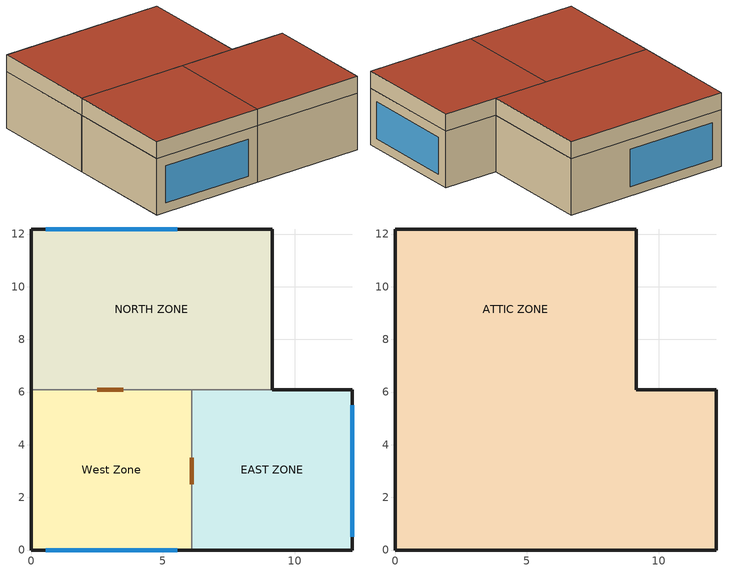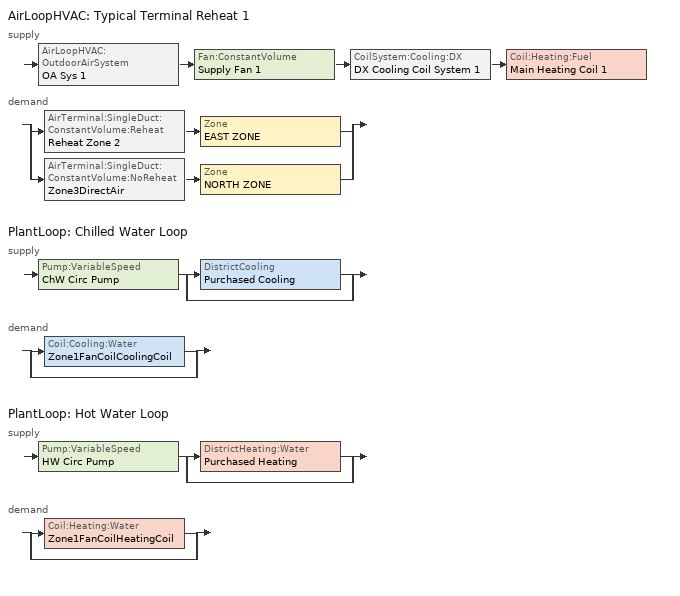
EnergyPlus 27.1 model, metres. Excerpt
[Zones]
West Zone
 floor adiabatic (FLOOR SLAB 8 IN): 0,0 0,6.1 6.1,6.1 6.1,0 z0
 wall outside (EXTWALL80): 0,6.1 0,0 6.1,0 z0:3.05
 wall to NORTH ZONE (PARTITION06): 6.1,6.1 0,6.1 z0:3.05
 wall to EAST ZONE (PARTITION06): 6.1,0 6.1,6.1 z0:3.05
 window (ELECTRO-CON-LIGHT): 0.55,0 5.55,0 z0.5:2.5
 door inside (DOOR-CON): 3.5,6.1 2.5,6.1 / 6.1,2.5 6.1,3.5 z0:2
EAST ZONE
 floor adiabatic (FLOOR SLAB 8 IN): 6.1,0 6.1,6.1 12.19,6.1 12.19,0 z0
 wall outside (EXTWALL80): 6.1,0 12.19,0 12.19,6.1 9.14,6.1 z0:3.05
 wall to NORTH ZONE (PARTITION06): 9.14,6.1 6.1,6.1 z0:3.05
 window (ELECTRO-CON-LIGHT): 12.19,0.5 12.19,5.5 z0.5:2.5
NORTH ZONE
 floor adiabatic (FLOOR SLAB 8 IN): 0,6.1 0,12.19 9.14,12.19 9.14,6.1 z0
 wall outside (EXTWALL80): 9.14,6.1 9.14,12.19 0,12.19 0,6.1 z0:3.05
 window (ELECTRO-CON-LIGHT): 5.55,12.19 0.55,12.19 z0.5:2.5
ATTIC ZONE
 floor to West Zone (CEILING:ATTIC): 0,0 0,6.1 6.1,6.1 6.1,0 z3.05
 floor to EAST ZONE (CEILING:ATTIC): 6.1,0 6.1,6.1 12.19,6.1 12.19,0 z3.05
 floor to NORTH ZONE (CEILING:ATTIC): 0,6.1 0,12.19 9.14,12.19 9.14,6.1 z3.05
 wall outside (EXTWALL80): 0,0 6.1,0 12.19,0 12.19,6.1 9.14,6.1 9.14,12.19 0,12.19 0,6.1 0,0 z3.05:3.96
 roof outside (ROOF34): 0,6.1 0,0 6.1,0 6.1,6.1 z3.96; 6.1,6.1 6.1,0 12.19,0 12.19,6.1 z3.96; 0,12.19 0,6.1 9.14,6.1 9.14,12.19 z3.96
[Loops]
AirLoopHVAC 'Typical Terminal Reheat 1'
 supply: AirLoopHVAC:OutdoorAirSystem 'OA Sys 1' > Fan:ConstantVolume 'Supply Fan 1' > CoilSystem:Cooling:DX 'DX Cooling Coil System 1' > Coil:Heating:Fuel 'Main Heating Coil 1'
 demand: split
  | AirTerminal:SingleDuct:ConstantVolume:Reheat 'Reheat Zone 2' > Zone 'EAST ZONE'
  | AirTerminal:SingleDuct:ConstantVolume:NoReheat 'Zone3DirectAir' > Zone 'NORTH ZONE'
PlantLoop 'Chilled Water Loop'
 supply: Pump:VariableSpeed 'ChW Circ Pump' > split
  | DistrictCooling 'Purchased Cooling'
  | bypass
 demand: split
  | Coil:Cooling:Water 'Zone1FanCoilCoolingCoil'
  | bypass
PlantLoop 'Hot Water Loop'
 supply: Pump:VariableSpeed 'HW Circ Pump' > split
  | DistrictHeating:Water 'Purchased Heating'
  | bypass
 demand: split
  | Coil:Heating:Water 'Zone1FanCoilHeatingCoil'
  | bypass
[Building]
Small Office with AirflowNetwork model: North Axis {deg}=0; Terrain=Suburbs; Loads Convergence Tolerance Value {W}=0.001; Temperature Convergence Tolerance Value {deltaC}=0.005; Solar Distribution=FullInteriorAndExterior; Maximum Number of Warmup Days=25; Minimum Number of Warmup Days=6
[Site:Location]
CHICAGO_IL_USA TMY2-94846: Latitude {deg}=41.78; Longitude {deg}=-87.75; Time Zone {hr}=-6; Elevation {m}=190
[SizingPeriod:DesignDay] Day of Month=21; Humidity Condition Type=Wetbulb; Barometric Pressure {Pa}=99063; Rain Indicator=No; Snow Indicator=No; Daylight Saving Time Indicator=No; Solar Model Indicator=ASHRAEClearSky
Name | Month | Day Type | Maximum Dry-Bulb Temperature {C} | Daily Dry-Bulb Temperature Range {deltaC} | Wetbulb or DewPoint at Maximum Dry-Bulb {C} | Wind Speed {m/s} | Wind Direction {deg} | Sky Clearness
CHICAGO_IL_USA Annual Heating 99% Design Conditions DB | 1 | WinterDesignDay | -17.3 | 0 | -17.3 | 4.9 | 270 | 0
CHICAGO_IL_USA Annual Cooling 1% Design Conditions DB/MCWB | 7 | SummerDesignDay | 31.5 | 10.7 | 23 | 5.3 | 230 | 1
[Site:GroundTemperature:BuildingSurface]
20.03, 20.03, 20.13, 20.3, 20.43, 20.52, 20.62, 20.77, 20.78, 20.55, 20.44, 20.2
[Material] Thermal Absorptance=0.9
Name | Roughness | Thickness {m} | Conductivity {W/m-K} | Density {kg/m3} | Specific Heat {J/kg-K} | Solar Absorptance | Visible Absorptance
A1 - 1 IN STUCCO | Smooth | 0.0253898 | 0.691831 | 1858.142 | 836.8 | 0.92 | 0.92
C4 - 4 IN COMMON BRICK | Rough | 0.101498 | 0.726422 | 1922.216 | 836.8 | 0.76 | 0.76
E1 - 3 / 4 IN PLASTER OR GYP BOARD | Smooth | 0.01905 | 0.726422 | 1601.846 | 836.8 | 0.92 | 0.92
C6 - 8 IN CLAY TILE | Smooth | 0.203302 | 0.570761 | 1121.292 | 836.8 | 0.82 | 0.82
C10 - 8 IN HW CONCRETE | MediumRough | 0.203302 | 1.729577 | 2242.585 | 836.8 | 0.65 | 0.65
E2 - 1 / 2 IN SLAG OR STONE | Rough | 0.0127102 | 1.435549 | 881.0155 | 1673.6 | 0.55 | 0.55
E3 - 3 / 8 IN FELT AND MEMBRANE | Rough | 0.00954024 | 0.190253 | 1121.292 | 1673.6 | 0.75 | 0.75
B5 - 1 IN DENSE INSULATION | VeryRough | 0.0253898 | 0.0432394 | 91.30524 | 836.8 | 0.5 | 0.5
C12 - 2 IN HW CONCRETE | MediumRough | 0.0509016 | 1.729577 | 2242.585 | 836.8 | 0.65 | 0.65
1.375in-Solid-Core | Smooth | 0.034925 | 0.1525 | 614.5 | 1630 | 0.92 | 0.92
[WindowMaterial:Glazing] Infrared Transmittance at Normal Incidence=0; Front Side Infrared Hemispherical Emissivity=0.84; Back Side Infrared Hemispherical Emissivity=0.84
Name | Optical Data Type | Window Glass Spectral Data Set | Thickness {m} | Solar Transmittance at Normal Incidence | Front Side Solar Reflectance at Normal Incidence | Back Side Solar Reflectance at Normal Incidence | Visible Transmittance at Normal Incidence | Front Side Visible Reflectance at Normal Incidence | Back Side Visible Reflectance at Normal Incidence | Conductivity {W/m-K}
SPECTRAL GLASS INNER PANE | Spectral | TestSpectralDataSet | 0.0099 | 0 | 0 | 0 | 0 | 0 | 0 | 0.798
ELECTRO GLASS LIGHT STATE | SpectralAverage |  | 0.006 | 0.814 | 0.086 | 0.086 | 0.847 | 0.099 | 0.099 | 0.9
ELECTRO GLASS DARK STATE | SpectralAverage |  | 0.006 | 0.111 | 0.179 | 0.179 | 0.128 | 0.081 | 0.081 | 0.9
[WindowMaterial:Gas]
WinAirGap: Gas Type=AIR; Thickness {m}=0.013
[MaterialProperty:GlazingSpectralData]
TestSpectralDataSet: 0.3, 0, 0.045, 0.045, 0.31, 0, 0.044, 0.044, 0.32, 0, 0.044, 0.044, 0.33, 0, 0.042, 0.042, 0.34, 0, 0.041, 0.041, 0.35, 0, 0.04, 0.04, 0.36, 0.009, 0.04, 0.04, 0.37, 0.12, 0.04, 0.04, 0.38, 0.492, 0.051, 0.051, 0.39, 0.782, 0.07, 0.07, 0.4, 0.856, 0.075, 0.075, 0.41, 0.858, 0.075, 0.075, 0.42, 0.858, 0.075, 0.075, 0.43, 0.86, 0.075, 0.075, 0.44, 0.861, 0.075, 0.075, 0.45, 0.871, 0.075, 0.075, 0.46, 0.88, 0.076, 0.076, 0.47, 0.883, 0.075, 0.075, 0.48, 0.887, 0.076, 0.076, 0.49, 0.89, 0.075, 0.075, 0.5, 0.89, 0.075, 0.075, 0.51, 0.891, 0.075, 0.075, 0.52, 0.887, 0.075, 0.075, 0.53, 0.89, 0.075, 0.075, 0.54, 0.883, 0.074, 0.074, 0.55, 0.888, 0.074, 0.074, 0.56, 0.882, 0.074, 0.074, 0.57, 0.881, 0.074, 0.074, 0.58, 0.865, 0.071, 0.071, 0.59, 0.858, 0.07, 0.07, 0.6, 0.865, 0.07, 0.07, 0.61, 0.856, 0.07, 0.07, 0.62, 0.845, 0.07, 0.07, 0.63, 0.837, 0.07, 0.07, 0.64, 0.827, 0.069, 0.069, 0.65, 0.82, 0.067, 0.067, 0.66, 0.807, 0.067, 0.067, 0.67, 0.798, 0.065, 0.065, 0.68, 0.791, 0.065, 0.065, 0.69, 0.781, 0.065, 0.065, 0.7, 0.768, 0.064, 0.064, 0.71, 0.761, 0.064, 0.064, 0.72, 0.744, 0.062, 0.062, 0.73, 0.713, 0.064, 0.064, 0.74, 0.703, 0.062, 0.062, 0.75, 0.694, 0.061, 0.061, 0.76, 0.685, 0.061, 0.061, 0.77, 0.675, 0.06, 0.06, 0.78, 0.667, 0.06, 0.06, 0.79, 0.655, 0.06, 0.06, 0.8, 0.646, 0.059, 0.059, 0.81, 0.638, 0.059, 0.059, 0.82, 0.629, 0.057, 0.057, 0.83, 0.623, 0.057, 0.057, 0.84, 0.614, 0.056, 0.056, 0.85, 0.608, 0.056, 0.056, 0.86, 0.601, 0.055, 0.055, 0.87, 0.597, 0.054, 0.054, 0.88, 0.592, 0.054, 0.054, 0.89, 0.587, 0.054, 0.054, 0.9, 0.582, 0.055, 0.055, 0.95, 0.568, 0.051, 0.051, 1, 0.562, 0.051, 0.051, 1.05, 0.556, 0.05, 0.05, 1.1, 0.563, 0.051, 0.051, 1.15, 0.556, 0.05, 0.05, 1.2, 0.547, 0.05, 0.05, 1.25, 0.577, 0.051, 0.051, 1.3, 0.598, 0.054, 0.054, 1.35, 0.608, 0.055, 0.055, 1.4, 0.603, 0.052, 0.052, 1.45, 0.614, 0.055, 0.055, 1.5, 0.648, 0.057, 0.057, 1.55, 0.68, 0.059, 0.059, 1.6, 0.699, 0.06, 0.06, 1.65, 0.706, 0.06, 0.06, 1.7, 0.57, 0.051, 0.051, 1.75, 0.585, 0.051, 0.051, 1.8, 0.637, 0.055, 0.055, 1.85, 0.655, 0.057, 0.057, 1.9, 0.637, 0.057, 0.057, 1.95, 0.634, 0.057, 0.057, 2, 0.634, 0.057, 0.057, 2.05, 0.586, 0.052, 0.052, 2.1, 0.588, 0.054, 0.054, 2.15, 0.597, 0.054, 0.054, 2.2, 0.576, 0.051, 0.051, 2.25, 0.404, 0.045, 0.045, 2.3, 0.179, 0.037, 0.037, 2.35, 0.219, 0.037, 0.037, 2.4, 0.24, 0.039, 0.039, 2.45, 0.2, 0.04, 0.04, 2.5, 0.214, 0.039, 0.039
[Construction]
EXTWALL80: A1 - 1 IN STUCCO, C4 - 4 IN COMMON BRICK, E1 - 3 / 4 IN PLASTER OR GYP BOARD
PARTITION06: E1 - 3 / 4 IN PLASTER OR GYP BOARD, C6 - 8 IN CLAY TILE, E1 - 3 / 4 IN PLASTER OR GYP BOARD
FLOOR SLAB 8 IN: C10 - 8 IN HW CONCRETE
ROOF34: E2 - 1 / 2 IN SLAG OR STONE, E3 - 3 / 8 IN FELT AND MEMBRANE, C12 - 2 IN HW CONCRETE
CEILING:ATTIC: E1 - 3 / 4 IN PLASTER OR GYP BOARD, B5 - 1 IN DENSE INSULATION
ELECTRO-CON-LIGHT: ELECTRO GLASS LIGHT STATE, WinAirGap, SPECTRAL GLASS INNER PANE
ELECTRO-CON-DARK: ELECTRO GLASS DARK STATE, WinAirGap, SPECTRAL GLASS INNER PANE
DOOR-CON: 1.375in-Solid-Core
[Sizing:Zone] Zone Cooling Design Supply Air Temperature Input Method=SupplyAirTemperature; Zone Cooling Design Supply Air Temperature {C}=12; Zone Heating Design Supply Air Temperature Input Method=SupplyAirTemperature; Zone Heating Design Supply Air Temperature {C}=50; Zone Cooling Design Supply Air Humidity Ratio {kgWater/kgDryAir}=0.008; Zone Heating Design Supply Air Humidity Ratio {kgWater/kgDryAir}=0.008; Design Specification Outdoor Air Object=SZ Zone; Zone Heating Sizing Factor=0; Zone Cooling Sizing Factor=0; Cooling Design Air Flow Method=DesignDay; Cooling Design Air Flow Rate {m3/s}=0; Heating Design Air Flow Method=DesignDay; Heating Design Air Flow Rate {m3/s}=0; Account for Dedicated Outdoor Air System=No; Dedicated Outdoor Air System Control Strategy=NeutralSupplyAir; Dedicated Outdoor Air Low Setpoint Temperature for Design {C}=autosize; Dedicated Outdoor Air High Setpoint Temperature for Design {C}=autosize
East Zone; West Zone; North Zone
[DesignSpecification:OutdoorAir]
SZ Zone: Outdoor Air Method=flow/person; Outdoor Air Flow per Person {m3/s-person}=0.00944; Outdoor Air Flow per Zone Floor Area {m3/s-m2}=0; Outdoor Air Flow per Zone {m3/s}=0
[Zone] Type=1; Multiplier=1; Ceiling Height {m}=autocalculate; Volume {m3}=autocalculate
West Zone; EAST ZONE; NORTH ZONE; ATTIC ZONE
[WindowShadingControl]
WIN-CONTROL-GLARE-West Zone: Zone=West Zone; Shading Type=SwitchableGlazing; Construction with Shading=ELECTRO-CON-DARK; Shading Control Type=ONIFHIGHGLARE; Setpoint {W/m2, W or deg C}=0; Shading Control Is Scheduled=No; Glare Control Is Active=YES; Type of Slat Angle Control for Blinds=FixedSlatAngle; Daylighting Control Object=West Zone_DaylCtrl; Multiple Surface Control Type=Sequential; Fenestration Surface 1=Zn001:Wall001:Win001
[People] Number of People Schedule=OFFICE OCCUPANCY; Number of People Calculation Method=people; Fraction Radiant=0.3; Activity Level Schedule=Activity Sch; Carbon Dioxide Generation Rate {m3/s-W}=3.82E-8; Mean Radiant Temperature Calculation Type=EnclosureAveraged; Work Efficiency Schedule=Work Eff Sch; Clothing Insulation Calculation Method=ClothingInsulationSchedule; Clothing Insulation Schedule=Clothing Sch; Air Velocity Schedule=Air Velo Sch; Thermal Comfort Model 1 Type=FANGER
Name | Zone or ZoneList or Space or SpaceList | Number of People
West Zone People | West Zone | 2
EAST ZONE People | EAST ZONE | 3
NORTH ZONE People | NORTH ZONE | 4
[Lights] Schedule=OFFICE LIGHTING; Design Level Calculation Method=LightingLevel; Return Air Fraction=0; Fraction Radiant=0.2; Fraction Visible=0.2; Fraction Replaceable=1
Name | Zone or ZoneList or Space or SpaceList | Lighting Level {W}
West Zone Lights 1 | West Zone | 864.375
EAST ZONE Lights 1 | EAST ZONE | 1464.375
NORTH ZONE Lights 1 | NORTH ZONE | 878.6252
[ElectricEquipment] Schedule=INTERMITTENT; Design Level Calculation Method=EquipmentLevel; Fraction Latent=0; Fraction Radiant=0.3; Fraction Lost=0
Name | Zone or ZoneList or Space or SpaceList | Design Level {W}
West Zone ElecEq 1 | West Zone | 464.375
EAST ZONE ElecEq 1 | EAST ZONE | 1464.375
NORTH ZONE ElecEq 1 | NORTH ZONE | 1464.375
[Daylighting:Controls]
West Zone_DaylCtrl: Zone or Space=West Zone; Daylighting Method=SplitFlux; Lighting Control Type=Continuous; Minimum Input Power Fraction for Continuous or ContinuousOff Dimming Control=0.3; Minimum Light Output Fraction for Continuous or ContinuousOff Dimming Control=0.2; Probability Lighting will be Reset When Needed in Manual Stepped Control=1; Glare Calculation Daylighting Reference Point=West Zone_DaylRefPt1; Glare Calculation Azimuth Angle of View Direction Clockwise from Zone y-Axis {deg}=180; Maximum Allowable Discomfort Glare Index=20; Daylighting Reference Point 1=West Zone_DaylRefPt1; Fraction of Lights Controlled by Reference Point 1=1; Illuminance Setpoint at Reference Point 1 {lux}=500
[AvailabilityManager:HybridVentilation] Use Weather File Rain Indicators=Yes; Maximum Wind Speed {m/s}=40; Minimum Outdoor Temperature {C}=15; Maximum Outdoor Temperature {C}=35; Minimum Outdoor Enthalpy {J/kg}=20000; Maximum Outdoor Enthalpy {J/kg}=30000; Minimum Outdoor Dewpoint {C}=15; Maximum Outdoor Dewpoint {C}=30; Minimum Outdoor Ventilation Air Schedule=Outdoor air Schedule; Opening Factor Function of Wind Speed Curve=WindFactorCurve
Name | HVAC Air Loop | Control Zone | Ventilation Control Mode Schedule | AirflowNetwork Control Type Schedule
Hybrid ventilation controller 1 | Typical Terminal Reheat 1 | NORTH ZONE | Hybrid Control Mode Schedule | ANControlTypeSch
Hybrid ventilation controller 2 |  | WEST ZONE | Hybrid Control Mode Schedule 2 | WestZoneANControlTypeSch
[AirLoopHVAC]
Typical Terminal Reheat 1: Design Supply Air Flow Rate {m3/s}=1.9
[AvailabilityManager:Scheduled]
Reheat System 1 Avail: Schedule=FanAndCoilAvailSched
[SetpointManager:SingleZone:Reheat]
Supply Air Temp Manager: Control Variable=Temperature; Minimum Supply Air Temperature {C}=13; Maximum Supply Air Temperature {C}=45; Control Zone=NORTH ZONE; Setpoint Node or NodeList=Supply Air Temp Nodes
[Controller:OutdoorAir]
OA Controller 1: Minimum Outdoor Air Flow Rate {m3/s}=0.4333; Maximum Outdoor Air Flow Rate {m3/s}=1.9; Economizer Control Type=NoEconomizer; Economizer Control Action Type=ModulateFlow; Economizer Maximum Limit Dry-Bulb Temperature {C}=19; Economizer Minimum Limit Dry-Bulb Temperature {C}=4; Lockout Type=NoLockout; Minimum Limit Type=FixedMinimum
[Zone equipment]
West Zone: Zone1FanCoil
EAST ZONE: Reheat Zone 2
NORTH ZONE: Zone3DirectAir, Zone3 Exhaust Fan
[Fan:ZoneExhaust]
Zone3 Exhaust Fan: Availability Schedule=FanAndCoilAvailSched; Fan Total Efficiency=0.7; Pressure Rise {Pa}=500; Maximum Flow Rate {m3/s}=0.01
[ZoneHVAC:FourPipeFanCoil]
Zone1FanCoil: Availability Schedule=FanAndCoilAvailSched; Capacity Control Method=ConstantFanVariableFlow; Maximum Supply Air Flow Rate {m3/s}=autosize; Maximum Outdoor Air Flow Rate {m3/s}=autosize; Outdoor Air Schedule=OUTAIRFANCOILSCHEDULE; Supply Air Fan=Zone1FanCoilFan; Cooling Coil=Zone1FanCoilCoolingCoil; Maximum Cold Water Flow Rate {m3/s}=autosize; Minimum Cold Water Flow Rate {m3/s}=0; Cooling Convergence Tolerance=0.001; Heating Coil=Zone1FanCoilHeatingCoil; Maximum Hot Water Flow Rate {m3/s}=autosize; Minimum Hot Water Flow Rate {m3/s}=0; Heating Convergence Tolerance=0.001
[Fan:ConstantVolume] Availability Schedule=FanAndCoilAvailSched; Motor Efficiency=0.9; Motor In Airstream Fraction=1
Name | Fan Total Efficiency | Pressure Rise {Pa} | Maximum Flow Rate {m3/s}
Zone1FanCoilFan | 0.5 | 75 | autosize
Supply Fan 1 | 0.7 | 600 | 1.9
[Coil:Cooling:Water]
Zone1FanCoilCoolingCoil: Availability Schedule=FanAndCoilAvailSched; Design Water Flow Rate {m3/s}=autosize; Design Air Flow Rate {m3/s}=autosize; Design Inlet Water Temperature {C}=autosize; Design Inlet Air Temperature {C}=autosize; Design Outlet Air Temperature {C}=autosize; Design Inlet Air Humidity Ratio {kgWater/kgDryAir}=autosize; Design Outlet Air Humidity Ratio {kgWater/kgDryAir}=autosize; Type of Analysis=SimpleAnalysis; Heat Exchanger Configuration=CrossFlow
[Coil:Heating:Water]
Zone1FanCoilHeatingCoil: Availability Schedule=FanAndCoilAvailSched; U-Factor Times Area Value {W/K}=autosize; Maximum Water Flow Rate {m3/s}=autosize; Performance Input Method=UFactorTimesAreaAndDesignWaterFlowRate; Rated Capacity {W}=autosize; Rated Inlet Water Temperature {C}=82.2; Rated Inlet Air Temperature {C}=16.6; Rated Outlet Water Temperature {C}=71.1; Rated Outlet Air Temperature {C}=32.2
[Sizing:Plant]
Name | Loop Type | Design Loop Exit Temperature {C} | Loop Design Temperature Difference {deltaC}
Hot Water Loop | heating | 82 | 11
Chilled Water Loop | cooling | 7.22 | 6.67
[PlantLoop] Fluid Type=Water; Maximum Loop Temperature {C}=100; Maximum Loop Flow Rate {m3/s}=autosize; Minimum Loop Flow Rate {m3/s}=0; Plant Loop Volume {m3}=autocalculate; Load Distribution Scheme=Optimal
Name | Plant Equipment Operation Scheme | Minimum Loop Temperature {C}
Chilled Water Loop | Chilled Loop Operation | 1
Hot Water Loop | Hot Loop Operation | 10
[SetpointManager:Scheduled] Control Variable=Temperature
Name | Schedule | Setpoint Node or NodeList
Chilled Water Loop Setpoint Manager | CW Loop Temp Schedule | Chilled Water Loop Setpoint Node List
Hot Water Loop Setpoint Manager | HW Loop Temp Schedule | Hot Water Loop Setpoint Node List
[Pump:VariableSpeed] Design Maximum Flow Rate {m3/s}=autosize; Design Pump Head {Pa}=179352; Design Power Consumption {W}=autosize; Motor Efficiency=0.9; Fraction of Motor Inefficiencies to Fluid Stream=0; Coefficient 1 of the Part Load Performance Curve=0; Coefficient 2 of the Part Load Performance Curve=1; Coefficient 3 of the Part Load Performance Curve=0; Coefficient 4 of the Part Load Performance Curve=0; Design Minimum Flow Rate {m3/s}=0; Pump Control Type=INTERMITTENT
ChW Circ Pump; HW Circ Pump
[PlantEquipmentOperationSchemes] Control Scheme 1 Schedule=ON
Name | Control Scheme 1
Chilled Loop Operation | Purchased Cooling Only
Hot Loop Operation | Purchased Heating Only
[PlantEquipmentOperation:CoolingLoad]
Purchased Cooling Only: Load Range 1 Lower Limit {W}=0; Load Range 1 Upper Limit {W}=1000000; Range 1 Equipment List=cooling plant
[PlantEquipmentList]
cooling plant: Purchased Cooling
heating plant: Purchased Heating
[DistrictCooling]
Purchased Cooling: Nominal Capacity {W}=1000000
[PlantEquipmentOperation:HeatingLoad]
Purchased Heating Only: Load Range 1 Lower Limit {W}=0; Load Range 1 Upper Limit {W}=1000000; Range 1 Equipment List=heating plant
[DistrictHeating:Water]
Purchased Heating: Nominal Capacity {W}=1000000
[CoilSystem:Cooling:DX]
DX Cooling Coil System 1: Availability Schedule=CoolingCoilAvailSched; Cooling Coil=ACDXCoil 1
[AirTerminal:SingleDuct:ConstantVolume:NoReheat]
Zone3DirectAir: Availability Schedule=FanAndCoilAvailSched; Maximum Air Flow Rate {m3/s}=0.76
[AirTerminal:SingleDuct:ConstantVolume:Reheat]
Reheat Zone 2: Availability Schedule=FanAndCoilAvailSched; Maximum Air Flow Rate {m3/s}=0.55; Reheat Coil=Reheat Coil Zone 2; Maximum Hot Water or Steam Flow Rate {m3/s}=0; Minimum Hot Water or Steam Flow Rate {m3/s}=0; Convergence Tolerance=0.001
[ZoneControl:Thermostat] Control Type Schedule=Dual Zone Control Type Sched; Control 1=Setpoints
Name | Zone or ZoneList
Zone 1 Thermostat | West Zone
Zone 2 Thermostat | EAST ZONE
Zone 3 Thermostat | NORTH ZONE
[ThermostatSetpoint:DualSetpoint]
Setpoints: Heating Setpoint Temperature Schedule=Dual Heating Setpoints; Cooling Setpoint Temperature Schedule=Dual Cooling Setpoints
[Coil:Heating:Fuel] Availability Schedule=FanAndCoilAvailSched; Fuel Type=NaturalGas
Name | Burner Efficiency | Nominal Capacity {W}
Main Heating Coil 1 | 0.8 | 60000
Reheat Coil Zone 2 | 1 | autosize
[Coil:Cooling:DX:SingleSpeed]
ACDXCoil 1: Availability Schedule=CoolingCoilAvailSched; Gross Rated Total Cooling Capacity {W}=35000; Gross Rated Sensible Heat Ratio=0.8; Gross Rated Cooling COP {W/W}=3; Rated Air Flow Rate {m3/s}=1.9; 2023 Rated Evaporator Fan Power Per Volume Flow Rate {W/(m3/s)}=934.4; Total Cooling Capacity Function of Temperature Curve=WindACCoolCapFT; Total Cooling Capacity Function of Flow Fraction Curve=WindACCoolCapFFF; Energy Input Ratio Function of Temperature Curve=WindACEIRFT; Energy Input Ratio Function of Flow Fraction Curve=WindACEIRFFF; Part Load Fraction Correlation Curve=WindACPLFFPLR
[Schedule:Compact]
Activity Sch: Through: 12/31, For: AllDays, Until: 24:00, 131.8
Work Eff Sch: Through: 12/31, For: AllDays, Until: 24:00, 0
Clothing Sch: Through: 12/31, For: AllDays, Until: 24:00, 1
Air Velo Sch: Through: 12/31, For: AllDays, Until: 24:00, 0.137
OFFICE OCCUPANCY: Through: 12/31, For: WeekDays, Until: 6:00, 0, Until: 7:00, 0.1, Until: 8:00, 0.5, Until: 12:00, 1, Until: 13:00, 0.5, Until: 16:00, 1, Until: 17:00, 0.5, Until: 18:00, 0.1, Until: 24:00, 0, For: AllOtherDays, Until: 24:00, 0
INTERMITTENT: Through: 12/31, For: WeekDays, Until: 8:00, 0, Until: 18:00, 1, Until: 24:00, 0, For: AllOtherDays, Until: 24:00, 0
OFFICE LIGHTING: Through: 12/31, For: WeekDays, Until: 6:00, 0.05, Until: 7:00, 0.2, Until: 17:00, 1, Until: 18:00, 0.5, Until: 24:00, 0.05, For: AllOtherDays, Until: 24:00, 0.05
ON: Through: 12/31, For: Alldays, Until: 24:00, 1
CW LOOP TEMP SCHEDULE: Through: 12/31, For: Alldays, Until: 24:00, 7.22
HW LOOP TEMP SCHEDULE: Through: 12/31, For: Alldays, Until: 24:00, 82
OUTAIRFANCOILSCHEDULE: Through : 12/31, For: Alldays, Until: 7:00, 1, Until: 17:00, 1, Until: 24:00, 1
FanAndCoilAvailSched: Through: 3/31, For: AllDays, Until: 24:00, 1, Through: 9/30, For: AllDays, Until: 24:00, 1, Through: 12/31, For: AllDays, Until: 24:00, 1
CoolingCoilAvailSched: Through: 3/31, For: AllDays, Until: 24:00, 0, Through: 9/30, For: AllDays, Until: 24:00, 1, Through: 12/31, For: AllDays, Until: 24:00, 0
Dual Heating Setpoints: Through: 12/31, For: AllDays, Until:  7:00, 15, Until: 17:00, 22, Until: 24:00, 15
Dual Cooling Setpoints: Through: 12/31, For: AllDays, Until:  7:00, 30, Until: 17:00, 24, Until: 24:00, 30
Dual Zone Control Type Sched: Through: 12/31, For: AllDays, Until: 24:00, 4
Hybrid Control Mode Schedule; ANControlTypeSch; WestZoneANControlTypeSch: Through: 12/31, For: AllDays, Until:  7:00, 1, Until: 17:00, 1, Until: 24:00, 1
Hybrid Control Mode Schedule 2: Through: 12/31, For: AllDays, Until:  7:00, 4, Until: 17:00, 4, Until: 24:00, 4
Outdoor air Schedule: Through: 12/31, For: AllDays, Until:  7:00, 2, Until: 17:00, 2, Until: 24:00, 2
[Curve:Quadratic]
Name | Coefficient1 Constant | Coefficient2 x | Coefficient3 x**2 | Minimum Value of x | Maximum Value of x
WindFactorCurve | 1 | 0 | 0 | 0 | 1
WindACCoolCapFFF | 0.8 | 0.2 | 0 | 0.5 | 1.5
WindACEIRFFF | 1.1552 | -0.1808 | 0.0256 | 0.5 | 1.5
WindACPLFFPLR | 0.85 | 0.15 | 0 | 0 | 1
[Curve:Biquadratic] Minimum Value of x=12.77778; Maximum Value of x=23.88889; Minimum Value of y=18; Maximum Value of y=46.11111; Input Unit Type for X=Temperature; Input Unit Type for Y=Temperature; Output Unit Type=Dimensionless
Name | Coefficient1 Constant | Coefficient2 x | Coefficient3 x**2 | Coefficient4 y | Coefficient5 y**2 | Coefficient6 x*y
WindACCoolCapFT | 0.942588 | 0.00954335 | 0.00068377 | -0.0110427 | 5.249e-06 | -9.72e-06
WindACEIRFT | 0.342414 | 0.034885 | -0.0006237 | 0.00497722 | 0.000437951 | -0.000728028
[AirflowNetwork:SimulationControl]
AriflowNetwork_All: AirflowNetwork Control=MultizoneWithoutDistribution; Wind Pressure Coefficient Type=Input; Height Selection for Local Wind Pressure Calculation=ExternalNode; Building Type=LowRise; Maximum Number of Iterations=500; Initialization Type=ZeroNodePressures; Relative Airflow Convergence Tolerance=1.0E-05; Absolute Airflow Convergence Tolerance {kg/s}=1.0E-06; Convergence Acceleration Limit=-0.5; Azimuth Angle of Long Axis of Building {deg}=0; Ratio of Building Width Along Short Axis to Width Along Long Axis=1
[AirflowNetwork:MultiZone:Zone] Indoor and Outdoor Enthalpy Difference Lower Limit For Maximum Venting Open Factor {deltaJ/kg}=0; Indoor and Outdoor Enthalpy Difference Upper Limit for Minimum Venting Open Factor {deltaJ/kg}=300000
Name | Ventilation Control Mode | Ventilation Control Zone Temperature Setpoint Schedule | Minimum Venting Open Factor | Indoor and Outdoor Temperature Difference Lower Limit For Maximum Venting Open Factor {deltaC} | Indoor and Outdoor Temperature Difference Upper Limit for Minimum Venting Open Factor {deltaC} | Venting Availability Schedule
West Zone | Temperature | WindowVentSched | 0.3 | 5 | 10 | VentingSched
EAST ZONE | Temperature | WindowVentSched | 1 | 0 | 100
NORTH ZONE | Temperature | WindowVentSched | 1 | 0 | 100 | VentingSched
ATTIC ZONE | NoVent |  | 1 | 0 | 100
[AirflowNetwork:MultiZone:Surface]
Name | Leakage Component | Window/Door Opening Factor, or Crack Factor
Zn001:Wall001 | ELA-1 | 1
Zn001:Wall001:Win001; Zn002:Wall003:Win001; Zn003:Wall002:Win001 | WiOpen1 | 0.5
Zn001:Wall002; Zn002:Wall002; Zn002:Wall003; Zn003:Wall001; Zn003:Wall002; Zn004:Roof001; Zn004:Roof002; Zn004:Roof003 | CR-1 | 1
Zn001:Wall003; Zn001:Wall004; Zn001:Ceil001; Zn002:Wall005; Zn002:Ceil001; Zn003:Ceil001 | CRcri | 1
Zn001:Wall003:Door001; Zn001:Wall004:Door001 | DrOpen | 0.5
Zn003:Wall003 | Zone3 Exhaust Fan | 1
[AirflowNetwork:MultiZone:Component:DetailedOpening]
WiOpen1: Air Mass Flow Coefficient When Opening is Closed {kg/s-m}=0.001; Air Mass Flow Exponent When Opening is Closed=0.667; Type of Rectangular Large Vertical Opening (LVO)=NonPivoted; Extra Crack Length or Height of Pivoting Axis {m}=0; Number of Sets of Opening Factor Data=2; Opening Factor 1=0; Discharge Coefficient for Opening Factor 1=0.5; Width Factor for Opening Factor 1=0; Height Factor for Opening Factor 1=1; Start Height Factor for Opening Factor 1=0; Opening Factor 2=1; Discharge Coefficient for Opening Factor 2=0.6; Width Factor for Opening Factor 2=1; Height Factor for Opening Factor 2=1; Start Height Factor for Opening Factor 2=0; Opening Factor 3=0; Discharge Coefficient for Opening Factor 3=0; Width Factor for Opening Factor 3=0; Height Factor for Opening Factor 3=0; Start Height Factor for Opening Factor 3=0; Opening Factor 4=0; Discharge Coefficient for Opening Factor 4=0; Width Factor for Opening Factor 4=0; Height Factor for Opening Factor 4=0; Start Height Factor for Opening Factor 4=0
[AirflowNetwork:MultiZone:Component:SimpleOpening]
DrOpen: Air Mass Flow Coefficient When Opening is Closed {kg/s-m}=0.001; Air Mass Flow Exponent When Opening is Closed=0.667; Minimum Density Difference for Two-Way Flow {kg/m3}=0.0001; Discharge Coefficient=0.55
[AirflowNetwork:MultiZone:ReferenceCrackConditions]
ReferenceCrackConditions: Reference Temperature {C}=20; Reference Barometric Pressure {Pa}=101325; Reference Humidity Ratio {kgWater/kgDryAir}=0
[AirflowNetwork:MultiZone:Surface:Crack] Air Mass Flow Exponent=0.667
Name | Air Mass Flow Coefficient at Reference Conditions {kg/s}
CR-1 | 0.01
CRcri | 0.05
[AirflowNetwork:MultiZone:Component:ZoneExhaustFan]
Zone3 Exhaust Fan: Air Mass Flow Coefficient When the Zone Exhaust Fan is Off at Reference Conditions {kg/s}=0.01; Air Mass Flow Exponent When the Zone Exhaust Fan is Off=0.667
[AirflowNetwork:MultiZone:Surface:EffectiveLeakageArea]
ELA-1: Effective Leakage Area {m2}=0.007; Discharge Coefficient=1; Reference Pressure Difference {Pa}=4; Air Mass Flow Exponent=0.667
[AirflowNetwork:MultiZone:ExternalNode]
Name | External Node Height {m} | Wind Pressure Coefficient Curve
NFacade | 1.524 | NFacade_WPCValue
EFacade | 1.524 | EFacade_WPCValue
SFacade | 1.524 | SFacade_WPCValue
WFacade | 1.524 | WFacade_WPCValue
Horizontal | 3.028 | Horizontal_WPCValue
[AirflowNetwork:MultiZone:WindPressureCoefficientArray]
Every 30 Degrees: Wind Direction 1 {deg}=0; Wind Direction 2 {deg}=30; Wind Direction 3 {deg}=60; Wind Direction 4 {deg}=90; Wind Direction 5 {deg}=120; Wind Direction 6 {deg}=150; Wind Direction 7 {deg}=180; Wind Direction 8 {deg}=210; Wind Direction 9 {deg}=240; Wind Direction 10 {deg}=270; Wind Direction 11 {deg}=300; Wind Direction 12 {deg}=330
[AirflowNetwork:MultiZone:WindPressureCoefficientValues] AirflowNetwork:MultiZone:WindPressureCoefficientArray=Every 30 Degrees
Name | Wind Pressure Coefficient Value 1 | Wind Pressure Coefficient Value 2 | Wind Pressure Coefficient Value 3 | Wind Pressure Coefficient Value 4 | Wind Pressure Coefficient Value 5 | Wind Pressure Coefficient Value 6 | Wind Pressure Coefficient Value 7 | Wind Pressure Coefficient Value 8 | Wind Pressure Coefficient Value 9 | Wind Pressure Coefficient Value 10 | Wind Pressure Coefficient Value 11 | Wind Pressure Coefficient Value 12
NFacade_WPCValue | 0.6 | 0.48 | 0.04 | -0.56 | -0.56 | -0.42 | -0.37 | -0.42 | -0.56 | -0.56 | 0.04 | 0.48
EFacade_WPCValue | -0.56 | 0.04 | 0.48 | 0.6 | 0.48 | 0.04 | -0.56 | -0.56 | -0.42 | -0.37 | -0.42 | -0.56
SFacade_WPCValue | -0.37 | -0.42 | -0.56 | -0.56 | 0.04 | 0.48 | 0.6 | 0.48 | 0.04 | -0.56 | -0.56 | -0.42
WFacade_WPCValue | -0.56 | -0.56 | -0.42 | -0.37 | -0.42 | -0.56 | -0.56 | 0.04 | 0.48 | 0.6 | 0.48 | 0.04
Horizontal_WPCValue | 0 | 0 | 0 | 0 | 0 | 0 | 0 | 0 | 0 | 0 | 0 | 0
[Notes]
_FanCoilHybridVentAFN.idf
Basic file description:  1 story building divided into 3 interior conditioned zones and 1 unconditioned zone over the
conditioned zones. Roof with no plenum. No ground contact with floor.
Outdoor air is modulated based on occupancy and floor area.
Highlights:              This file does the basic test of a hybrid ventilation control. The hybrid ventilation control
maximizes natural ventilation to reduce cooling/heating loads by controlling HVAC system
operation and natural ventilation calculated using either the AirflowNetwork model or Ventiolation and
Mixing objects, so that both can not work simultaneously. The control in this file has to work with the
AirflowNetwork model to provide natural ventilation. The hybrid ventilation control also provides a choice
to open windows controlled either by individual objects or by a master object (global control)
Simulation Location/Run: CHICAGO_IL_USA TMY2-94846, 2 design days, 2 run periods,
Run Control executes the design days only.
Location:                Chicago, IL
Design Days:             CHICAGO_IL_USA Annual Heating 99% Design Conditions DB, MaxDB= -17.3°C
CHICAGO_IL_USA Annual Cooling 1% Design Conditions, MaxDB=  31.5°C MCWB=  23.0°C
Run Period (Weather File): Winter 1/14, Summer 7/7, CHICAGO_IL_USA TMY2-94846
Run Control:             No zone or system sizing, design day simulation.
Building: Single floor rectangular L-shaped building 40 ft south wall, 40 ft west wall, zone height 10 feet.
There is a single window in West Zone's south wall. The walls are 1 in stucco over 4 in common brick
and gypboard. The ceilings consist of 1 in dense insulation
and 3/4" gypsum drywall. A unconditioned attic zone is over three conditioned zones with height 3 feet.
The roof is a built up roof with 1/2 in stone over 3/8 in felt supported by 2 in heavy weight concrete.
The window to wall ratio is approximately 0.07.
There is a duct system with about 10% supply leaks and 5% return leaks.
Supply ducts are located in the attic zone and return ducts are exposed to outdoors.
Both supply and return leaks occur in the attic zone.
There is daylighting through the window in West Zone. The window has double-pane electrochromic
(switchable) glazing in which the outer pane darkens automatically to control daylight glare.
Spectral (wavelength by wavelength) data are used for the optical properties
of the inner pane of the double glazing. Spectral average properties are used
for the outer (electrochromic) pane.
The window also has a frame and divider. The 2-D glass conduction effects near
the frame and divider ("edge-of-glass effects") are taken into account.
The overhead electric lighting has continuous dimming control. The zone has a
single daylighting control point ("reference point") with an illuminance set point
of 500 lux (about 50 footcandles). The reference point is located at the center of
the zone at desk height. The other zones have no windows and so have no daylighting controls.
Note that Clearness for the winter design day is not 0.0, as in the other sample inputs,
but 1.0. This turns on solar radiation in order to show the effect of daylighting in the winter.
(With Clearness = 0 all daylighting illuminances are zero)
The building is oriented due north.
Floor Area:        130.1 m2 (1403 ft2)
Number of Stories: 1
Conditioned Zone Description Details:
|       West         #         East           *    window = *
Internal gains description:     ZONE West      - lighting is 1464.375 watts, equip is 2928.751 watts, 3 occupants
Internal gains description:     ZONE North     - lighting is 878.6252 watts, equip is 2928.751 watts, 4 occupants
Internal gains description:     ZONE East      - lighting is 1464.375 watts, equip is 1464.375 watts, 3 occupants
Interzone Surfaces:             3 interzone surfaces (see diagram), and ceilings between three zonditioned zones and attic zone
Internal Mass:                  None
Detached Shading:               None
Daylight:                       Yes (Daylighting:Detailed)
Natural Ventilation :           AirflowNetwork Multizone
Compact Schedules:              Yes
Solair Distribution:            FullInteriorAndExterior
HVAC:                           3 zone central system using single air loop. DX cooling coil provides space cooling.
Gas heating coils provide main heating and 2 terminal reheat..
Thermostat setting at 22 C in winter with 15 C set back temperature, 24 C in summer
with 30 C set back temperature. Cooling coil off in winter, heating coil on all year.
Zonal Equipment:                West Zone - AIR DISTRIBUTION UNIT with AirTerminal:SingleDuct:ConstantVolume:Reheat
East Zone - AIR DISTRIBUTION UNIT with AirTerminal:SingleDuct:ConstantVolume:Reheat
North Zone - Direct Air with Zone Exhaust Fan
Central Air Handling Equipment: Yes
System Equipment Autosize:      No
Purchased Cooling:              No
Purchased Heating:              No
Purchased Chilled Water:        No
Purchased Hot Water:            No
Coils:                          Coil:Heating:Fuel
Coil:Cooling:DX:SingleSpeed
